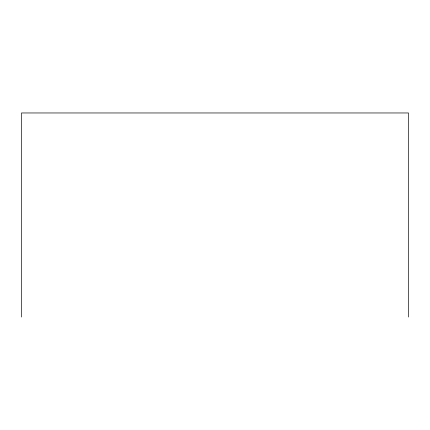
<?xml version="1.0" encoding="UTF-8"?>
<svg xmlns="http://www.w3.org/2000/svg" width="430" height="430" viewBox="0 0 430 430"><rect width="100%" height="100%" fill="white"/><g stroke="black" fill="none" stroke-linecap="round" stroke-linejoin="round"><path stroke-width="0.64" d="M408.5 317.034L408.5 112.966L21.5 112.966L21.5 317.034"/></g></svg>
